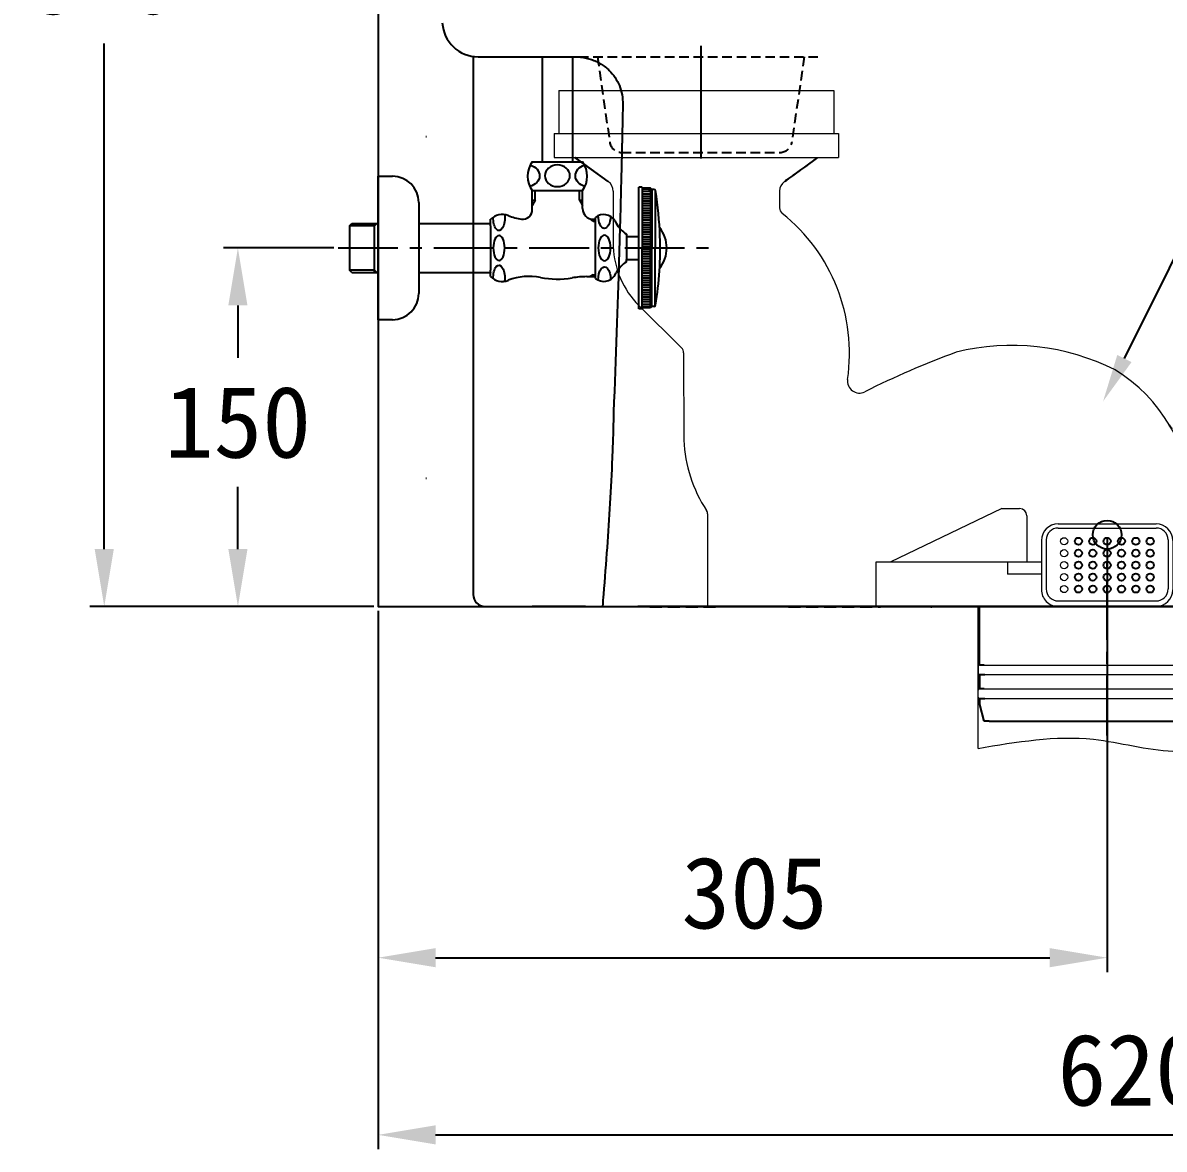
# Model space of a CAD drawing. Extents: x -1671 to 824, y 68 to 2359.
# Drawn here: x -1671.3 to -1193.7, y 67.8 to 539.1 of the extents above; entities that cross this region are included whole.
import ezdxf

# ---------------------------------------------------------------- set-up
doc = ezdxf.new("R2010")
doc.units = 0
doc.header["$LTSCALE"] = 20
doc.header["$MEASUREMENT"] = 0
doc.linetypes.add('CENTER', pattern=[2, 1.25, -0.25, 0.25, -0.25])
doc.linetypes.add('HIDDEN', pattern=[0.375, 0.25, -0.125])
doc.layers.get('0').update_dxf_attribs({"linetype": 'CONTINUOUS'})
doc.layers.get('DEFPOINTS').update_dxf_attribs({"linetype": 'CONTINUOUS'})
for name, color, linetype in [('1', 7, 'CONTINUOUS'), ('2', 2, 'CONTINUOUS'), ('3', 3, 'CONTINUOUS'), ('4', 4, 'CONTINUOUS'), ('6', 6, 'CONTINUOUS'), ('CEN', 1, 'CENTER'), ('CENTER', 2, 'CENTER')]:
    doc.layers.add(name, color=color, linetype=linetype)
doc.dimstyles.get("Standard").update_dxf_attribs({"dimtxt": 2.7, "dimasz": 2.5, "dimexe": 1.5, "dimexo": 1.5, "dimgap": 1.5, "dimtad": 1, "dimdec": 0, "dimlfac": 10, "dimzin": 0, "dimdsep": 46, "dimtxsty": 'Standard', "dimcen": 0, "dimclrt": 2, "dimadec": 0, "dimazin": 0, "dimtfac": 1, "dimtdec": 0, "dimtmove": 0, "dimatfit": 3, "dimfxl": 0, "dimtolj": 1, "dimtzin": 0, "dimarcsym": 0})

# ---------------------------------------------------------------- blocks, each defined once
blk = doc.blocks.new('*D4')
at = {"color": 3, "lineweight": -2}
for p, q in [((-1541.18, 444.9), (-1587.29, 444.9)), ((-1581.29, 420.9), (-1581.29, 398.9)), ((-1581.29, 318.9), (-1581.29, 344.9)), ((-1524.4, 294.9), (-1587.29, 294.9))]:
    blk.add_line(p, q, dxfattribs=at)
at = {"color": 3}
for points in [[(-1585.29, 420.9), (-1577.29, 420.9), (-1581.29, 444.9)], [(-1585.29, 318.9), (-1577.29, 318.9), (-1581.29, 294.9)]]:
    blk.add_solid(points, dxfattribs=at)
at = {"layer": 'DEFPOINTS', "color": 0}
for p in [(-1581.29, 444.9), (-1539.38, 444.9), (-1522.6, 294.9)]:
    blk.add_point(p, dxfattribs=at)
at = {"color": 2, "insert": (-1581.29, 371.9), "char_height": 30, "attachment_point": 5}
blk.add_mtext('\\A1;150', dxfattribs=at)
blk = doc.blocks.new('*D8')
at = {"color": 3, "lineweight": -2}
for p, q in [((-1420.56, 804.16), (-1643.21, 804.16)), ((-1637.21, 780.16), (-1637.21, 584.52)), ((-1637.21, 318.9), (-1637.21, 530.52)), ((-1524.4, 294.9), (-1643.21, 294.9))]:
    blk.add_line(p, q, dxfattribs=at)
at = {"color": 3}
for points in [[(-1641.21, 780.16), (-1633.21, 780.16), (-1637.21, 804.16)], [(-1641.21, 318.9), (-1633.21, 318.9), (-1637.21, 294.9)]]:
    blk.add_solid(points, dxfattribs=at)
at = {"layer": 'DEFPOINTS', "color": 0}
for p in [(-1418.76, 804.16), (-1637.21, 294.9), (-1522.6, 294.9)]:
    blk.add_point(p, dxfattribs=at)
at = {"color": 2, "insert": (-1637.21, 557.52), "char_height": 30, "attachment_point": 5}
blk.add_mtext('\\A1;510', dxfattribs=at)
blk = doc.blocks.new('*D13')
at = {"color": 3, "lineweight": -2}
for p, q in [((-1217.6, 323.1), (-1217.6, 141.92)), ((-1522.6, 293.1), (-1522.6, 141.92)), ((-1498.6, 147.92), (-1241.6, 147.92))]:
    blk.add_line(p, q, dxfattribs=at)
at = {"color": 3}
for points in [[(-1498.6, 151.92), (-1498.6, 143.92), (-1522.6, 147.92)], [(-1241.6, 151.92), (-1241.6, 143.92), (-1217.6, 147.92)]]:
    blk.add_solid(points, dxfattribs=at)
at = {"layer": 'DEFPOINTS', "color": 0}
for p in [(-1217.6, 324.9), (-1522.6, 294.9), (-1217.6, 147.92)]:
    blk.add_point(p, dxfattribs=at)
at = {"color": 2, "insert": (-1365.1, 174.92), "char_height": 30, "attachment_point": 5}
blk.add_mtext('\\A1;305', dxfattribs=at)
blk = doc.blocks.new('*D14')
at = {"color": 3, "lineweight": -2}
for p, q in [((-902.87, 686.91), (-902.87, 67.8)), ((-1522.6, 293.1), (-1522.6, 67.8)), ((-1498.6, 73.8), (-926.87, 73.8))]:
    blk.add_line(p, q, dxfattribs=at)
at = {"color": 3}
for points in [[(-1498.6, 77.8), (-1498.6, 69.8), (-1522.6, 73.8)], [(-926.87, 77.8), (-926.87, 69.8), (-902.87, 73.8)]]:
    blk.add_solid(points, dxfattribs=at)
at = {"layer": 'DEFPOINTS', "color": 0}
for p in [(-902.87, 688.71), (-1522.6, 294.9), (-902.87, 73.8)]:
    blk.add_point(p, dxfattribs=at)
at = {"color": 2, "insert": (-1207.74, 100.8), "char_height": 30, "attachment_point": 5}
blk.add_mtext('\\A1;620', dxfattribs=at)
blk = doc.blocks.new('BGFB')
at = {"color": 2, "linetype": 'Continuous', "lineweight": 0}
for p, q in [((-57.5, 0), (57.5, 0)), ((-57.5, 0), (-57.5, -18)), ((57.5, 0), (57.5, -18)), ((-59.5, -18), (59.5, -18)), ((-59.5, -18), (-59.5, -28)), ((59.5, -18), (59.5, -28)), ((-59.5, -28), (59.5, -28)), ((-36.9, -38.04), (-50.78, -28)), ((36.9, -38.06), (50.8, -28)), ((-34.8, -42.11), (-34.78, -65.34)), ((34.83, -42.09), (34.8, -49.08)), ((-24.1, -89.92), (-6.23, -107.64)), ((-5.34, -109.77), (-5.28, -146.31)), ((207.14, -196.84), (207.14, -171.61)), ((127.84, -174.94), (81.13, -197.34)), ((127.84, -174.94), (135.25, -174.94)), ((207.34, -174.14), (245.63, -196.43)), ((4.73, -215.9), (4.73, -177.41)), ((138.25, -177.94), (138.25, -197.34)), ((151.35, -181.34), (192.35, -181.34)), ((151.35, -183.09), (192.35, -183.09)), ((144.35, -188.34), (144.35, -208.9)), ((146.35, -188.09), (146.35, -208.59)), ((197.35, -188.09), (197.35, -208.59)), ((199.35, -188.34), (199.35, -208.9)), ((144.35, -197.34), (75.09, -197.34)), ((75.09, -197.34), (75.09, -215.9)), ((130.19, -197.34), (130.19, -202.4)), ((199.35, -196.84), (269.24, -196.84)), ((213.73, -202.4), (213.73, -196.84)), ((269.24, -196.84), (269.24, -215.9)), ((144.35, -202.4), (130.19, -202.4)), ((199.35, -202.4), (213.73, -202.4)), ((151.35, -213.59), (192.35, -213.59)), ((4.73, -215.9), (269.24, -215.9)), ((117.84, -240.9), (117.84, -243.9)), ((118.52, -240.4), (118.34, -240.4)), ((118.52, -240.4), (225.36, -240.4)), ((225.86, -240.9), (225.86, -243.9)), ((118.54, -244.4), (118.34, -244.4)), ((118.54, -244.4), (225.36, -244.4)), ((120.35, -250.4), (223.35, -250.4)), ((120.65, -254.4), (223.05, -254.4))]:
    blk.add_line(p, q, dxfattribs=at)
at = {"color": 3, "linetype": 'Continuous', "lineweight": 0}
for p, q in [((117.84, -275.32), (117.84, -215.9)), ((225.86, -273.83), (225.86, -215.9))]:
    blk.add_line(p, q, dxfattribs=at)
at = {"color": 2}
for p, q in [((118.52, -240.4), (118.41, -215.9)), ((225.28, -215.9), (225.17, -240.4)), ((225.17, -240.4), (223.35, -240.4)), ((118.54, -244.4), (120.65, -244.4)), ((118.57, -250.4), (118.54, -244.4)), ((223.05, -244.4), (225.15, -244.4)), ((225.15, -244.4), (225.13, -250.4)), ((120.35, -250.4), (118.34, -250.4)), ((225.36, -250.4), (223.35, -250.4)), ((118.34, -254.4), (120.65, -254.4)), ((118.6, -256.9), (118.59, -254.4)), ((120.45, -263.9), (118.6, -256.9)), ((223.05, -254.4), (225.36, -254.4)), ((225.1, -256.9), (223.25, -263.9)), ((225.11, -254.4), (225.1, -256.9)), ((122.45, -263.9), (120.45, -263.9)), ((122.45, -263.9), (171.85, -263.9)), ((171.85, -263.9), (221.25, -263.9)), ((223.25, -263.9), (221.25, -263.9))]:
    blk.add_line(p, q, dxfattribs=at)
blk.add_line((120.35, -240.4), (118.52, -240.4))
at = {"color": 2, "linetype": 'Continuous', "lineweight": 0}
for centre in [(153.85, -188.62), (153.85, -193.62), (153.85, -198.62), (153.85, -203.62), (153.85, -208.62)]:
    blk.add_circle(centre, 1.5, dxfattribs=at)
for centre, radius, start, end in [((-39.8, -42.12), 5, 0.0447, 54.1067), ((39.83, -42.11), 5, 125.8861, 179.7556), ((37.8, -49.09), 3, 179.7556, 231.4151), ((-10.7, -109.88), 74.76, 351.5468, 51.4151), ((1.61, -64.14), 36.41, 181.8849, 225.0733), ((-8.34, -109.77), 3, 0.0895, 45.2408), ((239.79, -464.95), 378.84, 110.2437, 116.5549), ((131.95, -202.93), 96.26, 63.2809, 103.9725), ((140.19, -174.04), 67, 2.0828, 58.4605), ((68.2, -121.6), 5, 171.5468, 296.5549), ((52.79, -143.8), 58.13, 182.4762, 213.3534), ((1.73, -177.41), 3, 0, 33.3534), ((135.25, -177.94), 3, 0, 90), ((151.35, -188.34), 7, 90, 180), ((192.35, -188.34), 7, 360, 90), ((151.35, -188.09), 5, 90, 180), ((192.35, -188.09), 5, 0, 90), ((247.14, -193.84), 3, 239.7939, 270), ((151.35, -208.9), 7, 179.7381, 270), ((151.35, -208.59), 5, 180, 270), ((192.35, -208.59), 5, 270, 0), ((192.35, -208.9), 7, 270, 0), ((118.34, -240.9), 0.5, 90, 180), ((225.36, -240.9), 0.5, 0, 90), ((118.34, -243.9), 0.5, 180, 270), ((225.36, -243.9), 0.5, 270, 360), ((118.34, -250.9), 0.5, 90, 180), ((225.36, -250.9), 0.5, 0, 90), ((118.34, -253.9), 0.5, 180, 270), ((225.36, -253.9), 0.5, 270, 0)]:
    blk.add_arc(centre, radius, start, end, dxfattribs=at)
at = {"color": 3, "linetype": 'Continuous', "lineweight": 0}
blk.add_spline([(117.84, -275.32), (166.15, -271.49), (199.41, -276.45), (225.86, -273.83)], degree=3, dxfattribs=at)
at = {"layer": '1', "color": 252, "linetype": 'Continuous'}
for q in [(-50.8, -28), (-50.14, -28.48), (-50.14, -28.48), (-50.14, -28.48)]:
    blk.add_line((-36.9, -38.04), q, dxfattribs=at)
at = {"layer": '1', "color": 2, "linetype": 'Continuous'}
for centre in [(159.85, -188.62), (159.85, -188.62), (165.85, -188.62), (165.85, -188.62), (171.85, -188.62), (177.85, -188.62), (177.85, -188.62), (183.85, -188.62), (183.85, -188.62), (189.85, -188.62), (189.85, -188.62), (159.85, -193.62), (159.85, -193.62), (165.85, -193.62), (165.85, -193.62), (171.85, -193.62), (177.85, -193.62), (177.85, -193.62), (183.85, -193.62), (183.85, -193.62), (189.85, -193.62), (189.85, -193.62), (159.85, -198.62), (159.85, -198.62), (165.85, -198.62), (165.85, -198.62), (171.85, -198.62), (177.85, -198.62), (177.85, -198.62), (183.85, -198.62), (183.85, -198.62), (189.85, -198.62), (189.85, -198.62), (159.85, -203.62), (159.85, -203.62), (165.85, -203.62), (165.85, -203.62), (171.85, -203.62), (177.85, -203.62), (177.85, -203.62), (183.85, -203.62), (183.85, -203.62), (189.85, -203.62), (189.85, -203.62), (159.85, -208.62), (159.85, -208.62), (165.85, -208.62), (165.85, -208.62), (171.85, -208.62), (171.85, -208.62), (177.85, -208.62), (177.85, -208.62), (183.85, -208.62), (183.85, -208.62), (189.85, -208.62), (189.85, -208.62)]:
    blk.add_circle(centre, 1.5, dxfattribs=at)
at = {"layer": '1', "color": 252, "linetype": 'Continuous'}
for centre in [(171.85, -188.62), (171.85, -193.62), (171.85, -198.62), (171.85, -203.62)]:
    blk.add_circle(centre, 1.5, dxfattribs=at)
for points, degree in [([(50.14, -28.48), (36.94, -38.03)], 1), ([(50.14, -28.48), (45.74, -31.66), (41.34, -34.85), (36.94, -38.03)], 3), ([(50.14, -28.48), (36.94, -38.03)], 1), ([(50.14, -28.48), (45.74, -31.66), (41.34, -34.85), (36.94, -38.03)], 3), ([(197.87, -139.92), (198.2, -140.47), (198.52, -141.02), (198.83, -141.58)], 3), ([(197.87, -139.92), (198.2, -140.47), (198.52, -141.02), (198.83, -141.58)], 3)]:
    blk.add_open_spline(points, degree=degree, dxfattribs=at)
at = {"layer": 'CEN'}
blk.add_line((171.85, -269.9), (171.85, -196.9), dxfattribs=at)

msp = doc.modelspace()

# ---------------------------------------------------------------- linework, layer by layer
for p, q in [((-1482.88, 525.05), (-1482.88, 299.9)), ((-1477.88, 294.9), (-1012, 294.9)), ((-1456.24, 294.9), (-1458.21, 294.9)), ((-1435.82, 294.9), (-1456.24, 294.9)), ((-1438.02, 294.9), (-989.79, 294.9)), ((-1403.9, 294.9), (-1413.97, 294.9)), ((-1400.78, 294.9), (-1403.9, 294.9)), ((-1381.11, 294.9), (-1400.78, 294.9)), ((-1123.58, 294.9), (-1381.11, 294.9))]:
    msp.add_line(p, q)
at = {"color": 5}
for p, q in [((-1502.57, 491.4), (-1502.6, 491.4)), ((-1502.39, 491.4), (-1502.6, 491.4)), ((-1502.57, 348.4), (-1502.6, 348.4)), ((-1502.39, 348.4), (-1502.6, 348.4))]:
    msp.add_line(p, q, dxfattribs=at)
at = {"color": 2, "linetype": 'HIDDEN'}
for p, q in [((-1408.91, 294.79), (-1380.75, 294.79)), ((-1350.96, 294.79), (-1380.75, 294.79)), ((-1350.96, 294.79), (-1312.4, 294.79)), ((-1296.4, 294.79), (-1312.4, 294.79)), ((-1291.4, 294.79), (-1296.4, 294.79)), ((-1291.4, 294.79), (-1290.96, 294.79)), ((-1290.67, 294.79), (-1290.96, 294.79)), ((-1289.7, 294.79), (-1290.67, 294.79)), ((-1289.4, 294.79), (-1289.7, 294.79))]:
    msp.add_line(p, q, dxfattribs=at)
msp.add_arc((-1409.63, 469.15), 0.5, 251.5388, 0.4513, dxfattribs=at)
msp.add_arc((-1477.88, 299.9), 5, 180, 270.0698)
at = {"layer": '1', "color": 1, "linetype": 'CENTER'}
msp.add_line((-1539.38, 444.9), (-1380.72, 444.9), dxfattribs=at)
at = {"layer": '1', "color": 7, "linetype": 'Continuous'}
msp.add_arc((-1480.78, 539.9), 15, 183, 270, dxfattribs=at)
for points, knots in [([(-1480.78, 524.9), (-1480.78, 524.9), (-1478.49, 524.9), (-1472.4, 524.9), (-1469.97, 524.9), (-1464.52, 524.9), (-1461.59, 524.9), (-1458.53, 524.9)], [0, 0, 0, 0, 0.5, 0.5, 0.75, 0.75, 1, 1, 1, 1]), ([(-1440.26, 524.9), (-1439.48, 524.88), (-1437.92, 524.83), (-1435.62, 524.43), (-1433.4, 523.81), (-1431.3, 522.96), (-1429.33, 521.89), (-1427.52, 520.62), (-1425.48, 518.82), (-1423.37, 516.29), (-1421.54, 512.86), (-1420.36, 508.99), (-1420.29, 506.28), (-1420.25, 504.9)], [0, 0, 0, 0, 0.07527, 0.149042, 0.221439, 0.292595, 0.362646, 0.431738, 0.500022, 0.617772, 0.739919, 0.867131, 1, 1, 1, 1]), ([(-1420.25, 504.9), (-1420.32, 501.53), (-1420.41, 496.97), (-1420.5, 492.52), (-1420.54, 490.52), (-1420.56, 489.57), (-1420.57, 489.18), (-1420.58, 488.92), (-1420.58, 488.83), (-1420.64, 486), (-1420.73, 481.98), (-1420.84, 477.24), (-1420.89, 475.2), (-1420.93, 473.84), (-1420.95, 473.13), (-1421.09, 467.26), (-1421.3, 459.32), (-1421.58, 449.85), (-1421.72, 445.06), (-1421.79, 442.66), (-1421.82, 441.62), (-1421.84, 440.93), (-1421.85, 440.55), (-1422.46, 420.68), (-1423.21, 399.33), (-1424.1, 376.21)], [0, 0, 0, 0, 0.0625, 0.09375, 0.109375, 0.117187, 0.121094, 0.121094, 0.125, 0.125, 0.1875, 0.21875, 0.234375, 0.234375, 0.25, 0.25, 0.375, 0.437499, 0.468749, 0.484374, 0.492187, 0.492187, 0.499999, 0.499999, 1, 1, 1, 1]), ([(-1424.1, 376.21), (-1424.11, 376.02), (-1424.12, 375.62), (-1424.13, 374.83), (-1424.16, 373.42), (-1424.23, 370.62), (-1424.38, 365.04), (-1424.78, 353.9), (-1425.57, 338.22), (-1426.8, 319.2), (-1427.82, 306.54), (-1428.35, 300.01), (-1428.35, 300.01), (-1428.35, 300.01), (-1428.35, 300.01), (-1428.48, 298.31), (-1428.62, 296.61), (-1428.76, 294.9)], [0, 0, 0, 0, 0.007291, 0.015678, 0.031401, 0.062844, 0.12568, 0.251155, 0.501431, 0.742968, 1, 1, 1, 1, 1, 1, 1.067054, 1.067054, 1.067054, 1.067054])]:
    msp.add_open_spline(points, degree=3, knots=knots, dxfattribs=at)
msp.add_open_spline([(-1458.53, 524.9), (-1452.45, 524.9), (-1446.36, 524.9), (-1440.26, 524.9)], degree=3, dxfattribs=at)
at = {"layer": '2', "color": 7, "linetype": 'HIDDEN', "ltscale": 0.8}
for p, q in [((-1438.6, 524.9), (-1336.6, 524.9)), ((-1430.82, 524.9), (-1425.72, 489.2)), ((-1344.39, 524.9), (-1349.49, 489.2)), ((-1420.77, 484.9), (-1354.44, 484.9))]:
    msp.add_line(p, q, dxfattribs=at)
for centre, start, end in [((-1420.77, 489.9), 188.1301, 270), ((-1354.44, 489.9), 270, 351.8699)]:
    msp.add_arc(centre, 5, start, end, dxfattribs=at)
at = {"layer": '3'}
msp.add_lwpolyline([(-1210.37, 398.62), (-1172.62, 474.32), (-990.39, 474.32)], dxfattribs=at)
at = {"layer": '3', "color": 7}
msp.add_circle((-1217.6, 324.9), 6, dxfattribs=at)
at = {"layer": '3'}
msp.add_solid([(-1207.39, 397.14), (-1219.29, 380.73), (-1213.35, 400.11)], dxfattribs=at)
at = {"layer": '4'}
for p, q in [((-1453.95, 524.9), (-1453.95, 480.9)), ((-1441.25, 524.9), (-1441.25, 480.9)), ((-1458.1, 480.9), (-1453.95, 480.9)), ((-1453.95, 480.9), (-1437.1, 480.9)), ((-1522.6, 414.9), (-1522.6, 474.9)), ((-1522.6, 474.9), (-1516.6, 474.9)), ((-1458.1, 468.9), (-1437.1, 468.9)), ((-1458.1, 460.99), (-1458.1, 468.9)), ((-1456.85, 464.9), (-1456.85, 468.9)), ((-1438.35, 464.9), (-1438.35, 468.9)), ((-1437.1, 461.4), (-1437.1, 468.9)), ((-1412.1, 470.4), (-1413.6, 470.4)), ((-1413.6, 469.4), (-1413.6, 470.4)), ((-1413.6, 444.9), (-1413.6, 469.4)), ((-1412.1, 470.2), (-1412.1, 470.4)), ((-1412.1, 470.2), (-1412.1, 444.9)), ((-1408.6, 469.49), (-1412.1, 469.49)), ((-1408.6, 468.49), (-1412.1, 468.49)), ((-1408.6, 469.9), (-1411.8, 469.9)), ((-1408.1, 469.4), (-1408.6, 469.9)), ((-1408.6, 469.9), (-1408.6, 444.9)), ((-1407.28, 469.4), (-1408.1, 469.4)), ((-1408.1, 469.4), (-1408.1, 444.9)), ((-1406.69, 468.9), (-1406.69, 444.9)), ((-1505.6, 463.9), (-1505.6, 425.9)), ((-1458.1, 464.9), (-1456.85, 464.9)), ((-1456.85, 464.9), (-1458.1, 462.74)), ((-1438.35, 464.9), (-1437.1, 464.9)), ((-1438.35, 464.9), (-1437.1, 462.74)), ((-1408.6, 467.49), (-1412.1, 467.49)), ((-1408.6, 466.49), (-1412.1, 466.49)), ((-1408.6, 465.49), (-1412.1, 465.49)), ((-1408.6, 464.49), (-1412.1, 464.49)), ((-1408.6, 463.49), (-1412.1, 463.49)), ((-1408.6, 462.49), (-1412.1, 462.49)), ((-1408.6, 461.49), (-1412.1, 461.49)), ((-1408.6, 460.49), (-1412.1, 460.49)), ((-1408.6, 459.49), (-1412.1, 459.49)), ((-1408.6, 458.49), (-1412.1, 458.49)), ((-1534.6, 454.15), (-1533.6, 455.15)), ((-1524.1, 454.15), (-1534.6, 454.15)), ((-1534.48, 435.65), (-1534.48, 454.15)), ((-1533.6, 455.15), (-1522.6, 455.15)), ((-1524.1, 434.65), (-1524.1, 455.15)), ((-1524.1, 454.15), (-1523.1, 455.15)), ((-1522.6, 454.54), (-1522.6, 435.27)), ((-1505.6, 455.15), (-1475.61, 455.15)), ((-1475.61, 454.15), (-1475.61, 456.9)), ((-1475.6, 454.15), (-1475.6, 435.65)), ((-1432.6, 456.15), (-1433.9, 457.09)), ((-1432.6, 456.9), (-1431.69, 456.9)), ((-1432.6, 456.15), (-1432.6, 456.9)), ((-1432.6, 456.15), (-1431.69, 456.15)), ((-1431.69, 456.9), (-1431.69, 457.62)), ((-1431.69, 432.9), (-1431.69, 456.9)), ((-1423.58, 456.22), (-1423.03, 455.27)), ((-1408.6, 457.49), (-1412.1, 457.49)), ((-1408.6, 456.49), (-1412.1, 456.49)), ((-1408.6, 455.49), (-1412.1, 455.49)), ((-1408.6, 454.49), (-1412.1, 454.49)), ((-1418.69, 450.64), (-1418.69, 449.65)), ((-1418.69, 449.65), (-1418.69, 440.15)), ((-1418.69, 449.65), (-1413.6, 449.65)), ((-1408.6, 453.49), (-1412.1, 453.49)), ((-1408.6, 452.49), (-1412.1, 452.49)), ((-1408.6, 451.49), (-1412.1, 451.49)), ((-1408.6, 450.49), (-1412.1, 450.49)), ((-1408.6, 449.49), (-1412.1, 449.49)), ((-1413.6, 419.4), (-1413.6, 444.9)), ((-1408.6, 448.49), (-1412.1, 448.49)), ((-1408.6, 447.49), (-1412.1, 447.49)), ((-1408.6, 446.49), (-1412.1, 446.49)), ((-1408.6, 445.49), (-1412.1, 445.49)), ((-1412.1, 419.6), (-1412.1, 444.9)), ((-1408.6, 444.31), (-1412.1, 444.31)), ((-1408.6, 419.9), (-1408.6, 444.9)), ((-1408.1, 420.4), (-1408.1, 444.9)), ((-1406.69, 420.9), (-1406.69, 444.9)), ((-1418.69, 440.15), (-1413.6, 440.15)), ((-1418.69, 439.17), (-1418.69, 440.15)), ((-1408.6, 443.31), (-1412.1, 443.31)), ((-1408.6, 442.31), (-1412.1, 442.31)), ((-1408.6, 441.31), (-1412.1, 441.31)), ((-1408.6, 440.31), (-1412.1, 440.31)), ((-1524.1, 435.65), (-1534.6, 435.65)), ((-1533.6, 434.65), (-1534.6, 435.65)), ((-1533.6, 434.65), (-1522.6, 434.65)), ((-1523.1, 434.65), (-1524.1, 435.65)), ((-1505.6, 434.65), (-1475.6, 434.65)), ((-1475.6, 432.9), (-1475.6, 435.65)), ((-1475.6, 434.65), (-1475.6, 434.47)), ((-1408.6, 439.31), (-1412.1, 439.31)), ((-1408.6, 438.31), (-1412.1, 438.31)), ((-1408.6, 437.31), (-1412.1, 437.31)), ((-1408.6, 436.31), (-1412.1, 436.31)), ((-1408.6, 435.31), (-1412.1, 435.31)), ((-1475.6, 432.9), (-1475.6, 434.47)), ((-1435.32, 432.9), (-1431.69, 432.9)), ((-1432.6, 433.65), (-1433.9, 432.9)), ((-1432.6, 433.65), (-1431.69, 433.65)), ((-1432.6, 432.9), (-1432.6, 433.65)), ((-1431.69, 432.18), (-1431.69, 432.9)), ((-1423.58, 433.58), (-1423.03, 434.54)), ((-1408.6, 434.31), (-1412.1, 434.31)), ((-1408.6, 433.31), (-1412.1, 433.31)), ((-1408.6, 432.31), (-1412.1, 432.31)), ((-1408.6, 431.31), (-1412.1, 431.31)), ((-1408.6, 430.31), (-1412.1, 430.31)), ((-1408.6, 429.31), (-1412.1, 429.31)), ((-1408.6, 428.31), (-1412.1, 428.31)), ((-1408.6, 427.31), (-1412.1, 427.31)), ((-1408.6, 426.31), (-1412.1, 426.31)), ((-1408.6, 425.31), (-1412.1, 425.31)), ((-1408.6, 424.31), (-1412.1, 424.31)), ((-1408.6, 423.31), (-1412.1, 423.31)), ((-1408.6, 422.31), (-1412.1, 422.31)), ((-1408.6, 421.31), (-1412.1, 421.31)), ((-1408.6, 420.31), (-1412.1, 420.31)), ((-1408.1, 420.4), (-1408.6, 419.9)), ((-1407.28, 420.4), (-1408.1, 420.4)), ((-1412.1, 419.4), (-1413.6, 419.4)), ((-1412.1, 419.4), (-1412.1, 419.6)), ((-1408.6, 419.9), (-1411.8, 419.9)), ((-1516.6, 414.9), (-1522.6, 414.9))]:
    msp.add_line(p, q, dxfattribs=at)
for centre, radius, start, end in [((-1450.1, 474.9), 10, 143.1301, 216.8699), ((-1445.1, 474.9), 10, 323.1301, 36.8699), ((-1516.6, 463.9), 11, 0, 90), ((-1411.8, 470.2), 0.3, 180, 270), ((-1407.28, 468.7), 0.7, 9.4934, 90), ((-1549.6, 444.9), 145, 1.9431, 9.4934), ((-1470.7, 451.91), 7, 69.0339, 134.5129), ((-1462.1, 460.99), 4, 262.2883, 0), ((-1432.6, 461.4), 4.5, 180, 270), ((-1428.22, 453.55), 5.36, 30, 130.4306), ((-1459.31, 481.63), 24.83, 249.0339, 262.2883), ((-1410.9, 462.27), 14, 210, 236.1902), ((-1549.6, 444.9), 145, 350.5066, 1.9431), ((-1415.86, 444.86), 14, 0.2473, 38.2141), ((-1415.86, 444.98), 14, 321.7859, 359.7527), ((-1410.9, 427.54), 14, 123.8098, 150), ((-1470.7, 437.9), 7, 225.5, 290.9661), ((-1459.31, 408.18), 24.83, 79.2627, 110.9661), ((-1447.6, 469.9), 38, 259.2627, 279.3048), ((-1435.32, 394.9), 38, 90, 99.3048), ((-1428.22, 436.26), 5.36, 229.5694, 330), ((-1516.6, 425.9), 11, 270, 0), ((-1407.28, 421.1), 0.7, 270, 350.5066), ((-1411.8, 419.6), 0.3, 90, 180)]:
    msp.add_arc(centre, radius, start, end, dxfattribs=at)
at = {"layer": '4', "extrusion": (0, 0, -1)}
for centre, major_axis, ratio, start_param, end_param in [((-1460.29, 475.13), (-5.23, 0), 0.866391, 1.824119, 4.49897), ((-1434.83, 475.13), (-5.23, 0), 0.866391, 4.942097, 7.58465), ((-1472.04, 457.41), (0, -5.22), 0.46009, 4.433611, 7.934688), ((-1427.93, 458.5), (0, -5.4), 0.478204, 4.79078, 7.834251), ((-1472.04, 432.49), (0, -5.22), 0.46009, 1.472186, 5.009627), ((-1427.93, 431.58), (0, -5.4), 0.478204, 1.540108, 4.68362)]:
    msp.add_ellipse(centre, major_axis=major_axis, ratio=ratio, start_param=start_param, end_param=end_param, dxfattribs=at)
for centre, major_axis, ratio in [((-1447.6, 475.13), (-5.23, 0), 0.866391), ((-1472.04, 444.9), (0, -5.22), 0.46009), ((-1427.93, 444.9), (0, -5.4), 0.478204)]:
    msp.add_ellipse(centre, major_axis=major_axis, ratio=ratio, dxfattribs=at)
at = {"layer": '6'}
msp.add_lwpolyline([(824.07, 2219.94), (-1522.6, 2219.94), (-1522.6, 294.9), (404.9, 294.9), (404.9, 1156.08)], dxfattribs=at)
at = {"layer": 'CENTER', "color": 2, "linetype": 'CENTER', "ltscale": 2}
msp.add_line((-1387.6, 529.47), (-1387.6, 482.28), dxfattribs=at)

# ---------------------------------------------------------------- block references
at = {"color": 1}
msp.add_blockref('BGFB', (-1389.45, 510.8), dxfattribs=at)

# ---------------------------------------------------------------- dimensions: what is measured, and where the dimension line sits
dim = msp.add_linear_dim(base=(-1637.21, 294.9), p1=(-1418.76, 804.16), p2=(-1522.6, 294.9), angle=90, text='510', dimstyle='Standard', override={"dimscale": 1.2, "dimtxt": 25, "dimasz": 20, "dimexe": 5, "dimgap": 10, "dimtih": 1, "dimtoh": 1, "dimlfac": 1, "dimzin": 12, "dimclrd": 3, "dimclre": 3, "dimazin": 2, "dimarcsym": 1})
dim.commit()
dim.dimension.update_dxf_attribs({"geometry": '*D8', "text_midpoint": (-1637.21, 557.52), "dimtype": 160})
for base, p2, picture, middle in [((-902.87, 73.8), (-902.87, 688.71), '*D14', (-1207.74, 73.8)), ((-1217.6, 147.92), (-1217.6, 324.9), '*D13', (-1365.1, 147.92))]:
    dim = msp.add_linear_dim(base=base, p1=(-1522.6, 294.9), p2=p2, dimstyle='Standard', override={"dimscale": 1.2, "dimtxt": 25, "dimasz": 20, "dimexe": 5, "dimgap": 10, "dimtih": 1, "dimtoh": 1, "dimlfac": 1, "dimzin": 12, "dimclrd": 3, "dimclre": 3, "dimazin": 2, "dimarcsym": 1})
    dim.commit()
    dim.dimension.update_dxf_attribs({"geometry": picture, "text_midpoint": middle, "dimtype": 160})
dim = msp.add_linear_dim(base=(-1581.29, 444.9), p1=(-1522.6, 294.9), p2=(-1539.38, 444.9), angle=90, dimstyle='Standard', override={"dimscale": 1.2, "dimtxt": 25, "dimasz": 20, "dimexe": 5, "dimgap": 10, "dimtih": 1, "dimtoh": 1, "dimlfac": 1, "dimzin": 12, "dimclrd": 3, "dimclre": 3, "dimazin": 2, "dimarcsym": 1})
dim.commit()
dim.dimension.update_dxf_attribs({"geometry": '*D4', "text_midpoint": (-1581.29, 371.9), "dimtype": 160})

doc.saveas('drawing.dxf')
